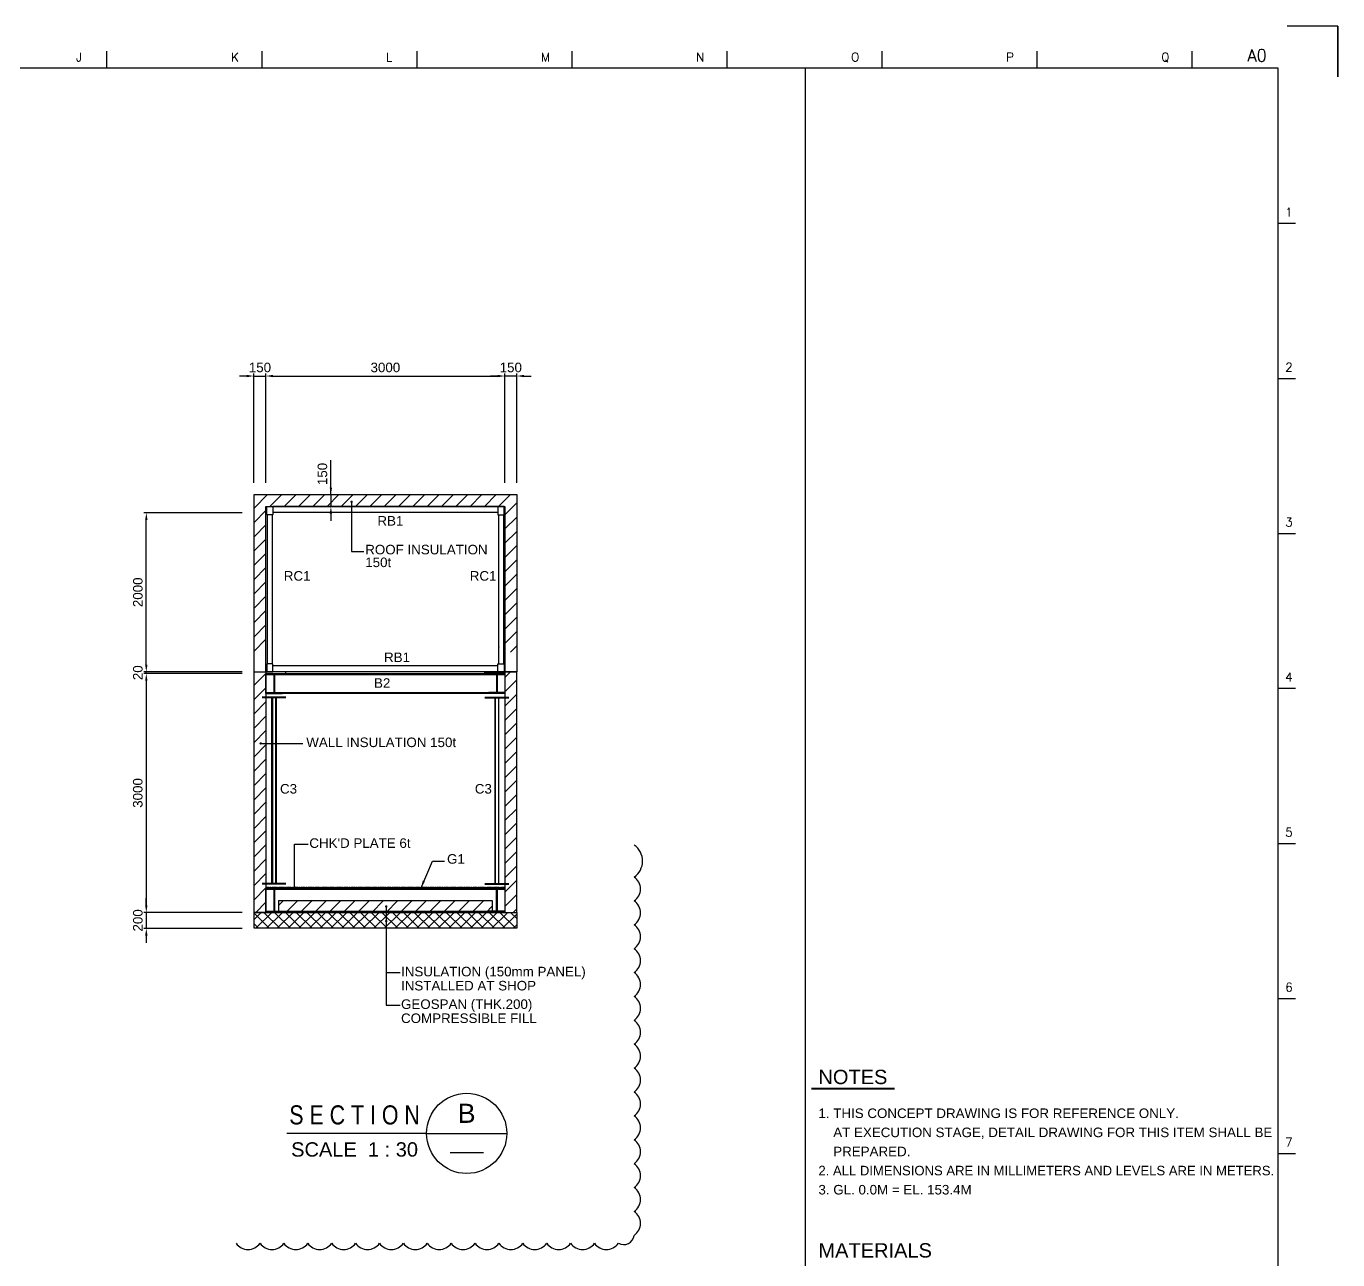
# Model space of a CAD drawing. Header units: millimetres. Extents: x 376548 to 485787, y -156716 to -17718.
# Drawn here: x 441710 to 458180, y -58439 to -42948 of the extents above; entities that cross this region are included whole.
import ezdxf
from ezdxf.enums import TextEntityAlignment as Align

# ---------------------------------------------------------------- set-up
doc = ezdxf.new("R2010")
doc.units = ezdxf.units.MM
doc.header["$LTSCALE"] = 2
doc.linetypes.add('CENTER', pattern=[2, 1.25, -0.25, 0.25, -0.25])
doc.linetypes.add('HIDDEN', pattern=[0.375, 0.25, -0.125])
doc.layers.get('Defpoints').update_dxf_attribs({"color": 250})
for name, color, linetype in [('#20_GR', 3, 'Continuous'), ('C_BLOCK', 7, 'Continuous'), ('C_CEN', 1, 'CENTER'), ('C_COLUMN-01', 2, 'Continuous'), ('C_DIM', 7, 'Continuous'), ('C_GIRDER', 2, 'Continuous'), ('C_REV', 4, 'Continuous'), ('C_TEXT_01', 2, 'Continuous'), ('finish', 1, 'Continuous'), ('TAN-TIT', 30, 'Continuous'), ('TITLE', 7, 'Continuous')]:
    doc.layers.add(name, color=color, linetype=linetype)
doc.layers.add('C_STEEL', color=2, linetype='Continuous', lineweight=30)
doc.styles.add('Arial', font='arial.ttf')
doc.styles.add('COM', font='COMPLEX', dxfattribs={"height": 5})
doc.dimstyles.new('일반도면_0020', dxfattribs={"dimtxt": 80, "dimasz": 60, "dimexe": 20, "dimexo": 100, "dimgap": 30, "dimtad": 1, "dimdec": 0, "dimzin": 0, "dimdsep": 46, "dimtxsty": 'Arial', "dimcen": -100, "dimclrd": 7, "dimclre": 7, "dimclrt": 2, "dimadec": 8, "dimazin": 0, "dimtfac": 1, "dimtdec": 0, "dimtix": 1, "dimtmove": 2, "dimatfit": 3, "dimfxl": 1, "dimtolj": 1, "dimtzin": 0, "dimarcsym": 0})
doc.dimstyles.new('일반도면_0030', dxfattribs={"dimtxt": 120, "dimasz": 90, "dimexe": 30, "dimexo": 150, "dimgap": 45, "dimtad": 1, "dimdec": 0, "dimzin": 0, "dimdsep": 46, "dimtxsty": 'Arial', "dimcen": -150, "dimclrd": 7, "dimclre": 7, "dimclrt": 2, "dimadec": 8, "dimazin": 0, "dimtfac": 1, "dimtdec": 0, "dimtix": 1, "dimtmove": 2, "dimatfit": 3, "dimfxl": 1, "dimtolj": 1, "dimtzin": 0, "dimarcsym": 0})

# ---------------------------------------------------------------- blocks, each defined once
blk = doc.blocks.new('BORDER')
at = {"layer": 'TAN-TIT', "linetype": 'Continuous'}
for p, q in [((23780, 16820), (23356, 16820)), ((23780, 16396), (23780, 16820)), ((23780, 16820), (23780, 16396))]:
    blk.add_line(p, q, dxfattribs=at)
at = {"layer": 'TAN-TIT'}
for p, q in [((13476, 16468), (13476, 16612)), ((14774, 16468), (14774, 16612)), ((16072, 16468), (16072, 16612)), ((17370, 16468), (17370, 16612)), ((18668, 16468), (18668, 16612)), ((19966, 16468), (19966, 16612)), ((21263, 16468), (21263, 16612)), ((22561, 16468), (22561, 16612)), ((23282, 16468), (498, 16468)), ((19324, 4632), (19324, 16468)), ((23282, 352), (23282, 16468)), ((23282, 15170), (23427, 15170)), ((23282, 13872), (23427, 13872)), ((23282, 12574), (23427, 12574)), ((23282, 11277), (23427, 11277)), ((23282, 9979), (23427, 9979)), ((23282, 8681), (23427, 8681)), ((23282, 7383), (23427, 7383))]:
    blk.add_line(p, q, dxfattribs=at)
at = {"layer": 'TAN-TIT', "style": 'COM'}
for s, height, p in [('J', 72.1, (13217, 16526)), ('K', 72.1, (14515, 16526)), ('L', 72.1, (15812, 16526)), ('M', 72.1, (17110, 16526)), ('N', 72.1, (18408, 16526)), ('O', 72.1, (19706, 16526)), ('P', 72.1, (21004, 16526)), ('Q', 72.1, (22302, 16526)), ('A0', 100, (23023, 16526)), ('1', 72.1, (23340, 15228)), ('2', 72.1, (23340, 13930)), ('3', 72.1, (23340, 12632)), ('4', 72.1, (23340, 11334)), ('5', 72.1, (23340, 10036)), ('6', 72.1, (23340, 8739)), ('7', 72.1, (23340, 7441))]:
    blk.add_text(s, height=height, dxfattribs=at).set_placement(p)
blk = doc.blocks.new('A$C37015788')
at = {"layer": 'finish'}
for p, q in [((0, 0), (205, 0)), ((0, 0), (0, -16.3)), ((205, 0), (205, -16.3)), ((0, -16.3), (97.8, -16.3)), ((97.8, -16.3), (97.8, -293.7)), ((107.2, -16.3), (205, -16.3)), ((107.2, -16.3), (107.2, -293.7)), ((0, -293.7), (97.8, -293.7)), ((0, -293.7), (0, -310)), ((0, -310), (205, -310)), ((107.2, -293.7), (205, -293.7)), ((205, -293.7), (205, -310))]:
    blk.add_line(p, q, dxfattribs=at)
blk = doc.blocks.new('A$C5BD05D00')
at = {"layer": 'finish'}
for p, q in [((0, 0), (203, 0)), ((0, 0), (0, -13.5)), ((203, 0), (203, -13.5)), ((0, -13.5), (97.5, -13.5)), ((97.5, -13.5), (97.5, -238.5)), ((105.5, -13.5), (203, -13.5)), ((105.5, -13.5), (105.5, -238.5)), ((0, -238.5), (97.5, -238.5)), ((0, -238.5), (0, -252)), ((0, -252), (203, -252)), ((105.5, -238.5), (203, -238.5)), ((203, -238.5), (203, -252))]:
    blk.add_line(p, q, dxfattribs=at)
blk = doc.blocks.new('*D344')
at = {"layer": 'C_DIM', "color": 7, "lineweight": -2, "transparency": 16777216}
for p, q in [((444420, -51077), (443188, -51077)), ((443218, -51167), (443218, -53987)), ((444420, -54077), (443188, -54077))]:
    blk.add_line(p, q, dxfattribs=at)
at = {"layer": 'C_DIM', "color": 7, "transparency": 16777216}
for points in [[(443203, -51167), (443233, -51167), (443218, -51077)], [(443203, -53987), (443233, -53987), (443218, -54077)]]:
    blk.add_solid(points, dxfattribs=at)
at = {"layer": 'Defpoints', "color": 0, "transparency": 16777216}
for p in [(444570, -51077), (443218, -54077), (444570, -54077)]:
    blk.add_point(p, dxfattribs=at)
at = {"layer": 'C_DIM', "color": 2, "transparency": 16777216, "insert": (443111, -52577), "char_height": 120, "attachment_point": 5, "rotation": 90, "style": 'Arial'}
blk.add_mtext('\\A1;3000', dxfattribs=at)
blk = doc.blocks.new('*D345')
at = {"layer": 'C_DIM', "color": 7, "lineweight": -2, "transparency": 16777216}
for p, q in [((443218, -50967), (443218, -50877)), ((444420, -51057), (443188, -51057)), ((443218, -51077), (443218, -51057)), ((444420, -51077), (443188, -51077)), ((443218, -51167), (443218, -51257))]:
    blk.add_line(p, q, dxfattribs=at)
at = {"layer": 'C_DIM', "color": 7, "transparency": 16777216}
for points in [[(443203, -50967), (443233, -50967), (443218, -51057)], [(443203, -51167), (443233, -51167), (443218, -51077)]]:
    blk.add_solid(points, dxfattribs=at)
at = {"layer": 'Defpoints', "color": 0, "transparency": 16777216}
for p in [(443218, -51057), (444570, -51057), (444570, -51077)]:
    blk.add_point(p, dxfattribs=at)
at = {"layer": 'C_DIM', "color": 2, "transparency": 16777216, "insert": (443112, -51067), "char_height": 120, "attachment_point": 5, "rotation": 90, "style": 'Arial'}
blk.add_mtext('\\A1;20', dxfattribs=at)
blk = doc.blocks.new('*D194')
at = {"layer": 'C_DIM', "color": 7, "lineweight": -2, "transparency": 16777216}
for p, q in [((443218, -53987), (443218, -53897)), ((444420, -54077), (443188, -54077)), ((443218, -54077), (443218, -54277)), ((444420, -54277), (443188, -54277)), ((443218, -54367), (443218, -54457))]:
    blk.add_line(p, q, dxfattribs=at)
at = {"layer": 'C_DIM', "color": 7, "transparency": 16777216}
for points in [[(443203, -53987), (443233, -53987), (443218, -54077)], [(443203, -54367), (443233, -54367), (443218, -54277)]]:
    blk.add_solid(points, dxfattribs=at)
at = {"layer": 'Defpoints', "color": 0, "transparency": 16777216}
for p in [(444570, -54077), (443218, -54277), (444570, -54277)]:
    blk.add_point(p, dxfattribs=at)
at = {"layer": 'C_DIM', "color": 2, "transparency": 16777216, "insert": (443112, -54177), "char_height": 120, "attachment_point": 5, "rotation": 90, "style": 'Arial'}
blk.add_mtext('\\A1;200', dxfattribs=at)
blk = doc.blocks.new('*D40')
at = {"layer": 'C_DIM', "color": 7, "lineweight": -2, "transparency": 16777216}
for p, q in [((444720, -48681), (444720, -47311)), ((444810, -47341), (447630, -47341)), ((447720, -48681), (447720, -47311))]:
    blk.add_line(p, q, dxfattribs=at)
at = {"layer": 'C_DIM', "color": 7, "transparency": 16777216}
for points in [[(444810, -47326), (444810, -47356), (444720, -47341)], [(447630, -47326), (447630, -47356), (447720, -47341)]]:
    blk.add_solid(points, dxfattribs=at)
at = {"layer": 'Defpoints', "color": 0, "transparency": 16777216}
for p in [(447720, -47341), (444720, -48831), (447720, -48831)]:
    blk.add_point(p, dxfattribs=at)
at = {"layer": 'C_DIM', "color": 2, "transparency": 16777216, "insert": (446220, -47234), "char_height": 120, "attachment_point": 5, "style": 'Arial'}
blk.add_mtext('\\A1;3000', dxfattribs=at)
blk = doc.blocks.new('*D41')
at = {"layer": 'C_DIM', "color": 7, "lineweight": -2, "transparency": 16777216}
for p, q in [((444480, -47341), (444390, -47341)), ((444570, -48681), (444570, -47311)), ((444570, -47341), (444720, -47341)), ((444720, -48681), (444720, -47311)), ((444810, -47341), (444900, -47341))]:
    blk.add_line(p, q, dxfattribs=at)
at = {"layer": 'C_DIM', "color": 7, "transparency": 16777216}
for points in [[(444480, -47326), (444480, -47356), (444570, -47341)], [(444810, -47326), (444810, -47356), (444720, -47341)]]:
    blk.add_solid(points, dxfattribs=at)
at = {"layer": 'Defpoints', "color": 0, "transparency": 16777216}
for p in [(444720, -47341), (444570, -48831), (444720, -48831)]:
    blk.add_point(p, dxfattribs=at)
at = {"layer": 'C_DIM', "color": 2, "transparency": 16777216, "insert": (444645, -47234), "char_height": 120, "attachment_point": 5, "style": 'Arial'}
blk.add_mtext('\\A1;150', dxfattribs=at)
blk = doc.blocks.new('*D42')
at = {"layer": 'C_DIM', "color": 7, "lineweight": -2, "transparency": 16777216}
for p, q in [((447630, -47341), (447540, -47341)), ((447720, -48681), (447720, -47311)), ((447870, -47341), (447720, -47341)), ((447870, -48681), (447870, -47311)), ((447960, -47341), (448050, -47341))]:
    blk.add_line(p, q, dxfattribs=at)
at = {"layer": 'C_DIM', "color": 7, "transparency": 16777216}
for points in [[(447630, -47326), (447630, -47356), (447720, -47341)], [(447960, -47326), (447960, -47356), (447870, -47341)]]:
    blk.add_solid(points, dxfattribs=at)
at = {"layer": 'Defpoints', "color": 0, "transparency": 16777216}
for p in [(447720, -47341), (447720, -48831), (447870, -48831)]:
    blk.add_point(p, dxfattribs=at)
at = {"layer": 'C_DIM', "color": 2, "transparency": 16777216, "insert": (447795, -47234), "char_height": 120, "attachment_point": 5, "style": 'Arial'}
blk.add_mtext('\\A1;150', dxfattribs=at)
blk = doc.blocks.new('*D43')
at = {"layer": 'C_DIM', "color": 7, "lineweight": -2, "transparency": 16777216}
for p, q in [((445536, -48741), (445536, -48651)), ((445668, -48831), (445506, -48831)), ((445536, -48831), (445536, -48981)), ((445668, -48981), (445506, -48981)), ((445536, -49071), (445536, -49161))]:
    blk.add_line(p, q, dxfattribs=at)
at = {"layer": 'C_DIM', "color": 7, "transparency": 16777216}
for points in [[(445521, -48741), (445551, -48741), (445536, -48831)], [(445521, -49071), (445551, -49071), (445536, -48981)]]:
    blk.add_solid(points, dxfattribs=at)
at = {"layer": 'Defpoints', "color": 0, "transparency": 16777216}
for p in [(445818, -48831), (445536, -48981), (445818, -48981)]:
    blk.add_point(p, dxfattribs=at)
at = {"layer": 'C_DIM', "color": 2, "transparency": 16777216, "insert": (445430, -48571), "char_height": 120, "attachment_point": 5, "rotation": 90, "style": 'Arial'}
blk.add_mtext('\\A1;150', dxfattribs=at)
blk = doc.blocks.new('*D53')
at = {"layer": 'C_DIM', "color": 7, "lineweight": -2, "transparency": 16777216}
for p, q in [((444420, -49057), (443188, -49057)), ((443218, -50967), (443218, -49147)), ((444420, -51057), (443188, -51057))]:
    blk.add_line(p, q, dxfattribs=at)
at = {"layer": 'C_DIM', "color": 7, "transparency": 16777216}
for points in [[(443203, -49147), (443233, -49147), (443218, -49057)], [(443203, -50967), (443233, -50967), (443218, -51057)]]:
    blk.add_solid(points, dxfattribs=at)
at = {"layer": 'Defpoints', "color": 0, "transparency": 16777216}
for p in [(443218, -49057), (444570, -49057), (444570, -51057)]:
    blk.add_point(p, dxfattribs=at)
at = {"layer": 'C_DIM', "color": 2, "transparency": 16777216, "insert": (443112, -50057), "char_height": 120, "attachment_point": 5, "rotation": 90, "style": 'Arial'}
blk.add_mtext('\\A1;2000', dxfattribs=at)

msp = doc.modelspace()

# ---------------------------------------------------------------- hatches: boundary and pattern name
at = {"layer": 'C_GIRDER'}
h = msp.add_hatch(dxfattribs=at)
h.set_pattern_fill('ANSI37', color=1, scale=30)
h.set_pattern_definition([(45, (-90905.67, -20921.83), (-67.351921, 67.351921), []), (135, (-90905.67, -20921.83), (-67.351921, -67.351921), [])])
h.paths.add_polyline_path([(447870.3, -54276.7), (447870.3, -54076.7), (444570.3, -54076.7), (444570.3, -54276.7)])
at = {"layer": 'finish'}
h = msp.add_hatch(dxfattribs=at)
h.set_pattern_fill('ANSI31', color=256, scale=40, style=0)
h.set_pattern_definition([(45, (-625.3, 5825.59), (-89.80256, 89.80256), [])])
h.paths.add_polyline_path([(444570.3, -50806.7), (444720.3, -50806.7), (444720.3, -48980.5), (447720.3, -48980.5), (447720.3, -50806.7), (447870.3, -50806.7), (447870.3, -48830.5), (444570.3, -48830.5)])
h = msp.add_hatch(dxfattribs=at)
h.set_pattern_fill('ANSI31', color=256, scale=40, style=0)
h.set_pattern_definition([(45, (-625.3, 5575.59), (-89.80256, 89.80256), [])])
h.paths.add_polyline_path([(444720.3, -51056.7), (444570.3, -51056.7), (444570.3, -54076.7), (444720.3, -54076.7)])
h.paths.add_polyline_path([(447870.3, -51056.7), (447720.3, -51056.7), (447720.3, -54076.7), (447870.3, -54076.7)])
h = msp.add_hatch(dxfattribs=at)
h.set_pattern_fill('ANSI31', color=256, scale=40, style=0)
h.set_pattern_definition([(45, (-95892.19, -20921.83), (-89.80256, 89.80256), [])])
h.paths.add_polyline_path([(447563.1, -53926.7), (444877.5, -53926.7), (444877.5, -54060.4), (444925.3, -54060.4), (444925.3, -54076.7), (447515.3, -54076.7), (447515.3, -54060.4), (447563.1, -54060.4)])

# ---------------------------------------------------------------- linework, layer by layer
at = {"layer": '#20_GR', "color": 1}
for p, q in [((445795.8, -48921.4), (445795.8, -49545.4)), ((445795.8, -49545.4), (445948.2, -49545.4)), ((444659.1, -51953.9), (445182.1, -51953.9)), ((445079.7, -53218), (445252.1, -53218)), ((445079.7, -53750.7), (445079.7, -53218)), ((446231.2, -54002.7), (446231.2, -55240.4)), ((446231.2, -54831.4), (446403.7, -54831.4)), ((446231.2, -55240.4), (446403.7, -55240.4))]:
    msp.add_line(p, q, dxfattribs=at)
at = {"color": 4, "const_width": 15}
for points in [[(445788.3, -48921.4, -1), (445803.3, -48921.4, -1)], [(444646.6, -51953.9, -1), (444661.6, -51953.9, -1)], [(445072.2, -53761.7, 1), (445087.2, -53761.7, 1)], [(446238.7, -54002.7, 1), (446223.7, -54002.7, 1)], [(446238.7, -54185.7, 1), (446223.7, -54185.7, 1)]]:
    msp.add_lwpolyline(points, format="xyb", close=True, dxfattribs=at)
at = {"layer": 'C_BLOCK', "color": 1, "linetype": 'Continuous', "lineweight": 40}
msp.add_line((451571.1, -56287.3), (452611.6, -56287.3), dxfattribs=at)
at = {"layer": 'C_CEN'}
for p, q in [((447644.8, -50740.7), (447644.8, -50746.7)), ((444720.3, -53760.7), (447720.3, -53760.7)), ((444720.3, -53766.7), (447720.3, -53766.7)), ((444795.8, -53760.7), (444795.8, -53766.7)), ((447644.8, -53760.7), (447644.8, -53766.7))]:
    msp.add_line(p, q, dxfattribs=at)
at = {"layer": 'C_COLUMN-01'}
for points in [[(444846.6, -53716.7), (444795.8, -53716.7), (444795.8, -51378.7), (444846.6, -51378.7)], [(447594, -53716.7), (447644.8, -53716.7), (447644.8, -51378.7), (447594, -51378.7)]]:
    msp.add_lwpolyline(points, close=True, dxfattribs=at)
at = {"layer": 'C_DIM'}
msp.add_line((445536.2, -48830.5), (445536.2, -48396.3), dxfattribs=at)
at = {"layer": 'C_GIRDER'}
for p, q in [((447634.1, -48980.5), (444806.5, -48980.5)), ((447634.1, -49056.7), (444806.5, -49056.7)), ((444736.7, -49082.1), (444736.7, -50955.1)), ((444800.2, -49082.1), (444800.2, -50955.1)), ((447640.5, -49082.1), (447640.5, -50955.1)), ((447704, -49082.1), (447704, -50955.1)), ((447634.1, -50980.5), (444806.5, -50980.5)), ((447634.1, -51056.7), (444806.5, -51056.7))]:
    msp.add_line(p, q, dxfattribs=at)
at = {"layer": 'C_GIRDER', "linetype": 'HIDDEN'}
for p, q in [((444720.3, -51090.2), (447720.3, -51090.2)), ((444720.3, -51315.2), (447720.3, -51315.2)), ((444800.6, -51378.7), (444800.6, -53716.7)), ((444841.9, -51378.7), (444841.9, -53716.7)), ((447598.8, -51378.7), (447598.8, -53716.7)), ((447640.1, -51378.7), (447640.1, -53716.7)), ((444720.3, -53783), (447720.3, -53783)), ((444720.3, -54060.4), (447720.3, -54060.4))]:
    msp.add_line(p, q, dxfattribs=at)
at = {"layer": 'C_GIRDER'}
for points in [[(444730.3, -48980.5), (444806.5, -48980.5), (444806.5, -49082.1), (444730.3, -49082.1)], [(447710.3, -48980.5), (447634.1, -48980.5), (447634.1, -49082.1), (447710.3, -49082.1)], [(444720.3, -51076.7), (444970.3, -51076.7), (444970.3, -51056.7), (444720.3, -51056.7)], [(444730.3, -51056.7), (444806.5, -51056.7), (444806.5, -50955.1), (444730.3, -50955.1)], [(447720.3, -51076.7), (447470.3, -51076.7), (447470.3, -51056.7), (447720.3, -51056.7)], [(447710.3, -51056.7), (447634.1, -51056.7), (447634.1, -50955.1), (447710.3, -50955.1)], [(444720.3, -51076.7), (447720.3, -51076.7), (447720.3, -51328.7), (444720.3, -51328.7)], [(444720.3, -53766.7), (447720.3, -53766.7), (447720.3, -54076.7), (444720.3, -54076.7)]]:
    msp.add_lwpolyline(points, close=True, dxfattribs=at)
at = {"layer": 'C_REV'}
msp.add_lwpolyline([(444345.7, -58232.4, 0.5205671), (444645.7, -58232.4, 0.5205671), (444945.7, -58232.4, 0.5205671), (445245.7, -58232.4, 0.5205671), (445545.7, -58232.4, 0.5205671), (445845.7, -58232.4, 0.5205671), (446145.7, -58232.4, 0.5205671), (446445.7, -58232.4, 0.5205671), (446745.7, -58232.4, 0.5205671), (447045.7, -58232.4, 0.5205671), (447345.7, -58232.4, 0.5205671), (447645.7, -58232.4, 0.5205671), (447945.7, -58232.4, 0.5205671), (448245.7, -58232.4, 0.5205671), (448545.7, -58232.4, 0.5205671), (448845.7, -58232.4, 0.5205671), (449145.7, -58232.4, 0.5205671), (449345.7, -58132.4, 0.5205671), (449345.7, -57832.4, 0.5205671), (449345.7, -57532.4, 0.5205671), (449345.7, -57232.4, 0.5205671), (449345.7, -56932.4, 0.5205671), (449345.7, -56632.4, 0.5205671), (449345.7, -56332.4, 0.5205671), (449345.7, -56032.4, 0.5205671), (449345.7, -55732.4, 0.5205671), (449345.7, -55432.4, 0.5205671), (449345.7, -55132.4, 0.5205671), (449345.7, -54832.4, 0.5205671), (449345.7, -54532.4, 0.5205671), (449345.7, -54232.4, 0.5205671), (449345.7, -53932.4, 0.5205671), (449345.7, -53632.4, 0.5205671), (449345.7, -53232.4, 0.5205671)], format="xyb", dxfattribs=at)
at = {"layer": 'C_STEEL', "color": 6, "lineweight": 40}
for p, q in [((444971.8, -51378.7), (444671.8, -51378.7)), ((447468.8, -51378.7), (447768.8, -51378.7)), ((444971.8, -53716.7), (444671.8, -53716.7)), ((447468.8, -53716.7), (447768.8, -53716.7))]:
    msp.add_line(p, q, dxfattribs=at)
at = {"layer": 'finish'}
for p, q in [((444570.3, -51056.7), (444570.3, -48830.5)), ((444570.3, -48830.5), (447870.3, -48830.5)), ((447870.3, -48830.5), (447870.3, -51056.7)), ((444720.3, -51056.7), (444720.3, -48980.5)), ((444720.3, -48980.5), (447720.3, -48980.5)), ((447720.3, -48980.5), (447720.3, -51056.7)), ((444570.3, -51056.7), (444720.3, -51056.7)), ((447720.3, -51056.7), (447870.3, -51056.7)), ((444877.5, -53926.7), (447563.1, -53926.7)), ((444877.5, -53926.7), (444877.5, -54076.7)), ((447563.1, -53926.7), (447563.1, -54076.7))]:
    msp.add_line(p, q, dxfattribs=at)
for points in [[(444570.3, -51056.7), (444720.3, -51056.7), (444720.3, -54076.7), (444570.3, -54076.7)], [(447870.3, -51056.7), (447720.3, -51056.7), (447720.3, -54076.7), (447870.3, -54076.7)], [(444570.3, -54076.7), (447870.3, -54076.7), (447870.3, -54276.7), (444570.3, -54276.7)]]:
    msp.add_lwpolyline(points, close=True, dxfattribs=at)
at = {"layer": 'TITLE', "color": 1, "linetype": 'Continuous'}
msp.add_line((446737, -56851.7), (444982, -56851.7), dxfattribs=at)
msp.add_lwpolyline([(446737, -56851.7), (447745, -56851.7)], dxfattribs=at)
at = {"layer": 'TITLE', "color": 2, "linetype": 'Continuous'}
msp.add_lwpolyline([(447034.5, -57091.2), (447453.4, -57091.2)], dxfattribs=at)
at = {"layer": 'TITLE', "color": 1, "linetype": 'Continuous'}
msp.add_circle((447241, -56851.7), 504, dxfattribs=at)

# ---------------------------------------------------------------- block references
at = {"xscale": 1.5, "yscale": 1.5, "zscale": 1.5}
msp.add_blockref('BORDER', (422510, -68178.2), dxfattribs=at)
at = {"layer": 'finish'}
for name, p in [('A$C5BD05D00', (444720.3, -51076.7)), ('A$C37015788', (444720.3, -53766.7))]:
    msp.add_blockref(name, p, dxfattribs=at)
at = {"layer": 'finish', "xscale": -1}
for name, p in [('A$C5BD05D00', (447720.3, -51076.7)), ('A$C37015788', (447720.3, -53766.7))]:
    msp.add_blockref(name, p, dxfattribs=at)

# ---------------------------------------------------------------- texts
at = {"layer": 'C_BLOCK', "color": 3, "ltscale": 10, "style": 'Arial'}
for s, p in [('NOTES', (452091.3, -56287.3)), ('MATERIALS', (452370.8, -58464.9))]:
    msp.add_text(s, height=180, dxfattribs=at).set_placement(p, align=Align.BOTTOM_CENTER)
at = {"layer": 'C_TEXT_01', "style": 'Arial'}
for s, p in [('RB1', (446120, -49219.4)), ('ROOF INSULATION', (445967.1, -49580.6)), ('150t', (445967.1, -49740.6)), ('RC1', (444944.7, -49910.9)), ('RC1', (447280, -49910.9)), ('RB1', (446203.4, -50933)), ('WALL INSULATION 150t', (445226.7, -52001)), ("CHK'D PLATE 6t", (445265.3, -53266.7)), ('INSULATION (150mm PANEL)', (446416.8, -54880.1)), ('INSTALLED AT SHOP', (446416.8, -55057)), ('GEOSPAN (THK.200)', (446416.8, -55289.1)), ('COMPRESSIBLE FILL', (446416.8, -55466))]:
    msp.add_text(s, height=120, dxfattribs=at).set_placement(p)
for s, p in [('B2', (446077.5, -51256.3)), ('G1', (446994.7, -53465.5))]:
    msp.add_text(s, height=120, rotation=360, dxfattribs=at).set_placement(p)
for p in [(445004, -52524.7), (447450.4, -52524.7)]:
    msp.add_text('C3', height=120, dxfattribs=at).set_placement(p, align=Align.MIDDLE_CENTER)
for s, p in [('1. THIS CONCEPT DRAWING IS FOR REFERENCE ONLY.', (451658.2, -56599.3)), ('    AT EXECUTION STAGE, DETAIL DRAWING FOR THIS ITEM SHALL BE', (451658.2, -56839.3)), ('    PREPARED.', (451658.2, -57079.3)), ('3. GL. 0.0M = EL. 153.4M', (451658.2, -57559.3))]:
    msp.add_text(s, height=120, dxfattribs=at).set_placement(p, align=Align.MIDDLE_LEFT)
at = {"layer": 'C_TEXT_01', "style": 'Arial', "width": 0.98}
msp.add_text('2. ALL DIMENSIONS ARE IN MILLIMETERS AND LEVELS ARE IN METERS.', height=120, dxfattribs=at).set_placement((451658.2, -57319.3), align=Align.MIDDLE_LEFT)
at = {"layer": 'TITLE', "color": 2, "ltscale": 10, "style": 'Arial'}
msp.add_text('B', height=240, dxfattribs=at).set_placement((447241, -56599.7), align=Align.MIDDLE)
at = {"layer": 'TITLE', "color": 3, "ltscale": 10, "style": 'Arial', "width": 0.8}
msp.add_text('S E C T I O N', height=240, dxfattribs=at).set_placement((445833.2, -56739.7), align=Align.CENTER)
at = {"layer": 'TITLE', "color": 2, "linetype": 'Continuous', "style": 'Arial'}
msp.add_text('SCALE  1 : 30', height=180, dxfattribs=at).set_placement((445833.3, -56963.7), align=Align.TOP_CENTER)

# ---------------------------------------------------------------- dimensions: what is measured, and where the dimension line sits
at = {"layer": 'C_DIM'}
for base, p1, p2, picture, middle in [((444720.3, -47340.7), (444570.3, -48830.5), (444720.3, -48830.5), '*D41', (444645.3, -47234.5)), ((447720.3, -47340.7), (444720.3, -48830.5), (447720.3, -48830.5), '*D40', (446220.3, -47234.4))]:
    dim = msp.add_linear_dim(base=base, p1=p1, p2=p2, dimstyle='일반도면_0030', dxfattribs=at)
    dim.commit()
    dim.dimension.update_dxf_attribs({"geometry": picture, "text_midpoint": middle})
for base, p1, p2, angle, picture, middle in [((447720.3, -47340.7), (447870.3, -48830.5), (447720.3, -48830.5), 180, '*D42', (447795.3, -47234.5)), ((443217.8, -49056.7), (444570.3, -51056.7), (444570.3, -49056.7), 90, '*D53', (443111.5, -50056.7)), ((443217.8, -54276.7), (444570.3, -54076.7), (444570.3, -54276.7), 90, '*D194', (443111.5, -54176.7))]:
    dim = msp.add_linear_dim(base=base, p1=p1, p2=p2, angle=angle, dimstyle='일반도면_0030', dxfattribs=at)
    dim.commit()
    dim.dimension.update_dxf_attribs({"geometry": picture, "text_midpoint": middle})
dim = msp.add_linear_dim(base=(445536.2, -48980.5), p1=(445818.4, -48830.5), p2=(445818.4, -48980.5), angle=270, dimstyle='일반도면_0030', dxfattribs=at)
dim.commit()
dim.dimension.update_dxf_attribs({"geometry": '*D43', "text_midpoint": (445429.9, -48570.8), "dimtype": 161})
for p2, distance, picture, middle in [((444570.3, -51056.7), 1352.5, '*D345', (443111.5, -51066.7)), ((444570.3, -54076.7), -1352.5, '*D344', (443111.5, -52576.7))]:
    dim = msp.add_aligned_dim(p1=(444570.3, -51076.7), p2=p2, distance=distance, dimstyle='일반도면_0030', dxfattribs=at)
    dim.commit()
    dim.dimension.update_dxf_attribs({"geometry": picture, "text_midpoint": middle})

# ---------------------------------------------------------------- leaders
msp.add_leader([(446667.8, -53766.7), (446811.4, -53431.6), (446963.9, -53431.6)], dimstyle='일반도면_0020', override={"dimasz": 90}, dxfattribs=at)

doc.saveas('drawing.dxf')
